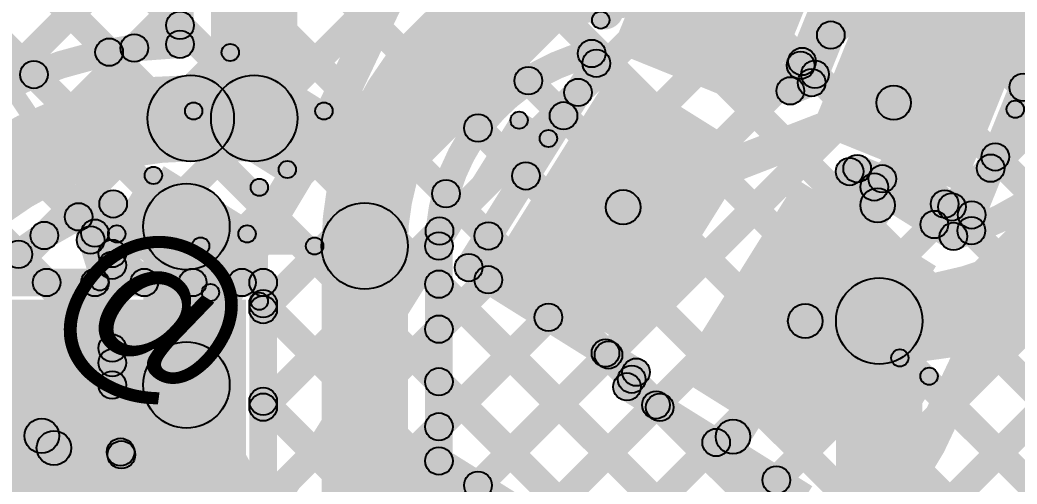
# Model space of a CAD drawing. Header units: millimetres. Extents: x -2.17 to 2.17, y -2.17 to 2.17.
# Drawn here: x 1.0632 to 1.3519, y -0.7206 to -0.5861 of the extents above; entities that cross this region are included whole.
import ezdxf

# ---------------------------------------------------------------- set-up
doc = ezdxf.new("R2010")
doc.units = ezdxf.units.MM
doc.header["$MEASUREMENT"] = 0
for name, color, linetype in [('BottomLayer', 5, 'Continuous'), ('BottomOverlay', 54, 'Continuous'), ('BottomPaste', 16, 'Continuous'), ('BottomSolder', 6, 'Continuous'), ('Mechanical2', 216, 'Continuous'), ('TopLayer', 1, 'Continuous'), ('TopOverlay', 2, 'Continuous'), ('TopPaste', 8, 'Continuous'), ('TopSolder', 216, 'Continuous')]:
    doc.layers.add(name, color=color, linetype=linetype)

# ---------------------------------------------------------------- blocks, each defined once
blk = doc.blocks.new('YS_SBZ9032C03R16_B_31')
at = {"layer": 'BottomLayer'}
blk.add_hatch(color=5, dxfattribs=at).paths.add_polyline_path([(-0.2126, 0.03543), (-0.10236, 0.03543), (-0.10236, -0.03543), (-0.2126, -0.03543)])
blk.add_hatch(color=5, dxfattribs=at).paths.add_polyline_path([(-0.2126, 0.03543), (-0.10236, 0.03543), (-0.10236, -0.03543), (-0.2126, -0.03543)])
blk.add_hatch(color=5, dxfattribs=at).paths.add_polyline_path([(-0.2126, 0.03543), (-0.10236, 0.03543), (-0.10236, -0.03543), (-0.2126, -0.03543)])
at = {"layer": 'BottomOverlay'}
h = blk.add_hatch(color=54, dxfattribs=at)
edge = h.paths.add_edge_path()
edge.add_arc((-0.22048, -0.039), 0.0025, 0, 360)
for points in [[(-0.22298, -0.039), (-0.21798, -0.039), (-0.21798, -0.072), (-0.22298, -0.072)], [(-0.20348, -0.0525), (-0.20348, -0.0575), (-0.23648, -0.0575), (-0.23648, -0.0525)]]:
    blk.add_hatch(color=54, dxfattribs=at).paths.add_polyline_path(points)
h = blk.add_hatch(color=54, dxfattribs=at)
edge = h.paths.add_edge_path()
edge.add_arc((-0.17427, -0.04458), 0.0025, 0, 360)
h = blk.add_hatch(color=54, dxfattribs=at)
edge = h.paths.add_edge_path()
edge.add_arc((-0.23648, -0.055), 0.0025, 0, 360)
h = blk.add_hatch(color=54, dxfattribs=at)
edge = h.paths.add_edge_path()
edge.add_arc((-0.20348, -0.055), 0.0025, 0, 360)
h = blk.add_hatch(color=54, dxfattribs=at)
edge = h.paths.add_edge_path()
edge.add_arc((-0.22048, -0.072), 0.0025, 0, 360)
at = {"layer": 'BottomPaste'}
blk.add_hatch(color=16, dxfattribs=at).paths.add_polyline_path([(-0.2126, 0.03543), (-0.10236, 0.03543), (-0.10236, -0.03543), (-0.2126, -0.03543)])
blk.add_hatch(color=16, dxfattribs=at).paths.add_polyline_path([(-0.2126, 0.03543), (-0.10236, 0.03543), (-0.10236, -0.03543), (-0.2126, -0.03543)])
blk.add_hatch(color=16, dxfattribs=at).paths.add_polyline_path([(-0.2126, 0.03543), (-0.10236, 0.03543), (-0.10236, -0.03543), (-0.2126, -0.03543)])
at = {"layer": 'BottomSolder'}
blk.add_hatch(color=6, dxfattribs=at).paths.add_polyline_path([(-0.2166, 0.03943), (-0.09836, 0.03943), (-0.09836, -0.03943), (-0.2166, -0.03943)])
blk.add_hatch(color=6, dxfattribs=at).paths.add_polyline_path([(-0.2166, 0.03943), (-0.09836, 0.03943), (-0.09836, -0.03943), (-0.2166, -0.03943)])
blk.add_hatch(color=6, dxfattribs=at).paths.add_polyline_path([(-0.2166, 0.03943), (-0.09836, 0.03943), (-0.09836, -0.03943), (-0.2166, -0.03943)])
at = {"layer": 'BottomOverlay', "const_width": 0.005}
blk.add_lwpolyline([(0.17434, -0.04428, -0.777083), (-0.17427, -0.04458)], format="xyb", dxfattribs=at)
at = {"layer": 'BottomOverlay'}
for centre in [(-0.22048, -0.039), (-0.17427, -0.04458), (-0.23648, -0.055), (-0.20348, -0.055), (-0.22048, -0.072)]:
    blk.add_circle(centre, 0.0025, dxfattribs=at)
blk = doc.blocks.new('WS2812B_M____192')
at = {"layer": 'TopLayer'}
for points in [[(-0.09409, 0.05079), (-0.03504, 0.05079), (-0.03504, 0.01142), (-0.09409, 0.01142)], [(0.03504, 0.05079), (0.09409, 0.05079), (0.09409, 0.01142), (0.03504, 0.01142)], [(-0.09409, -0.01142), (-0.03504, -0.01142), (-0.03504, -0.05079), (-0.09409, -0.05079)], [(0.03504, -0.01142), (0.09409, -0.01142), (0.09409, -0.05079), (0.03504, -0.05079)]]:
    blk.add_hatch(color=1, dxfattribs=at).paths.add_polyline_path(points)
at = {"layer": 'TopOverlay'}
h = blk.add_hatch(color=2, dxfattribs=at)
edge = h.paths.add_edge_path()
edge.add_arc((-0.07, 0.07), 0.0025, 0, 360)
h = blk.add_hatch(color=2, dxfattribs=at)
edge = h.paths.add_edge_path()
edge.add_arc((-0.07, 0.07), 0.0025, 0, 360)
for points in [[(-0.07, 0.0675), (-0.07, 0.0725), (0.07, 0.0725), (0.07, 0.0675)], [(-0.0725, 0.07), (-0.0675, 0.07), (-0.0675, 0.06), (-0.0725, 0.06)], [(0.0675, 0.07), (0.0725, 0.07), (0.0725, 0.06), (0.0675, 0.06)], [(-0.0725, -0.06), (-0.0675, -0.06), (-0.0675, -0.07), (-0.0725, -0.07)], [(0.0675, -0.06), (0.0725, -0.06), (0.0725, -0.07), (0.0675, -0.07)], [(-0.07, -0.0725), (-0.07, -0.0675), (0.07, -0.0675), (0.07, -0.0725)]]:
    blk.add_hatch(color=2, dxfattribs=at).paths.add_polyline_path(points)
h = blk.add_hatch(color=2, dxfattribs=at)
edge = h.paths.add_edge_path()
edge.add_arc((0.07, 0.07), 0.0025, 0, 360)
h = blk.add_hatch(color=2, dxfattribs=at)
edge = h.paths.add_edge_path()
edge.add_arc((0.07, 0.07), 0.0025, 0, 360)
h = blk.add_hatch(color=2, dxfattribs=at)
edge = h.paths.add_edge_path()
edge.add_arc((-0.091, 0.061), 0.0025, 0, 360)
h = blk.add_hatch(color=2, dxfattribs=at)
edge = h.paths.add_edge_path()
edge.add_arc((-0.085, 0.061), 0.0025, 0, 360)
h = blk.add_hatch(color=2, dxfattribs=at)
edge = h.paths.add_edge_path()
edge.add_arc((-0.07, 0.06), 0.0025, 0, 360)
h = blk.add_hatch(color=2, dxfattribs=at)
edge = h.paths.add_edge_path()
edge.add_arc((0.07, 0.06), 0.0025, 0, 360)
h = blk.add_hatch(color=2, dxfattribs=at)
edge = h.paths.add_edge_path()
edge.add_arc((-0.07, -0.06), 0.0025, 0, 360)
h = blk.add_hatch(color=2, dxfattribs=at)
edge = h.paths.add_edge_path()
edge.add_arc((0.07, -0.06), 0.0025, 0, 360)
h = blk.add_hatch(color=2, dxfattribs=at)
edge = h.paths.add_edge_path()
edge.add_arc((-0.07, -0.07), 0.0025, 0, 360)
h = blk.add_hatch(color=2, dxfattribs=at)
edge = h.paths.add_edge_path()
edge.add_arc((-0.07, -0.07), 0.0025, 0, 360)
h = blk.add_hatch(color=2, dxfattribs=at)
edge = h.paths.add_edge_path()
edge.add_arc((0.07, -0.07), 0.0025, 0, 360)
h = blk.add_hatch(color=2, dxfattribs=at)
edge = h.paths.add_edge_path()
edge.add_arc((0.07, -0.07), 0.0025, 0, 360)
at = {"layer": 'TopPaste'}
for points in [[(-0.09409, 0.05079), (-0.03504, 0.05079), (-0.03504, 0.01142), (-0.09409, 0.01142)], [(0.03504, 0.05079), (0.09409, 0.05079), (0.09409, 0.01142), (0.03504, 0.01142)], [(-0.09409, -0.01142), (-0.03504, -0.01142), (-0.03504, -0.05079), (-0.09409, -0.05079)], [(0.03504, -0.01142), (0.09409, -0.01142), (0.09409, -0.05079), (0.03504, -0.05079)]]:
    blk.add_hatch(color=8, dxfattribs=at).paths.add_polyline_path(points)
at = {"layer": 'TopSolder'}
for points in [[(-0.09809, 0.05479), (-0.03104, 0.05479), (-0.03104, 0.00742), (-0.09809, 0.00742)], [(0.03104, 0.05479), (0.09809, 0.05479), (0.09809, 0.00742), (0.03104, 0.00742)], [(-0.09809, -0.00742), (-0.03104, -0.00742), (-0.03104, -0.05479), (-0.09809, -0.05479)], [(0.03104, -0.00742), (0.09809, -0.00742), (0.09809, -0.05479), (0.03104, -0.05479)]]:
    blk.add_hatch(color=216, dxfattribs=at).paths.add_polyline_path(points)
at = {"layer": 'TopOverlay', "const_width": 0.005}
blk.add_lwpolyline([(-0.085, 0.061, 1), (-0.091, 0.061, 1)], format="xyb", close=True, dxfattribs=at)
at = {"layer": 'TopOverlay'}
for centre in [(-0.07, 0.07), (-0.07, 0.07), (0.07, 0.07), (0.07, 0.07), (-0.091, 0.061), (-0.085, 0.061), (-0.07, 0.06), (0.07, 0.06), (-0.07, -0.06), (0.07, -0.06), (-0.07, -0.07), (-0.07, -0.07), (0.07, -0.07), (0.07, -0.07)]:
    blk.add_circle(centre, 0.0025, dxfattribs=at)
blk = doc.blocks.new('WS2812B_M____193')
at = {"layer": 'TopLayer'}
for points in [[(-0.09409, 0.05079), (-0.03504, 0.05079), (-0.03504, 0.01142), (-0.09409, 0.01142)], [(0.03504, 0.05079), (0.09409, 0.05079), (0.09409, 0.01142), (0.03504, 0.01142)], [(-0.09409, -0.01142), (-0.03504, -0.01142), (-0.03504, -0.05079), (-0.09409, -0.05079)], [(0.03504, -0.01142), (0.09409, -0.01142), (0.09409, -0.05079), (0.03504, -0.05079)]]:
    blk.add_hatch(color=1, dxfattribs=at).paths.add_polyline_path(points)
at = {"layer": 'TopOverlay'}
h = blk.add_hatch(color=2, dxfattribs=at)
edge = h.paths.add_edge_path()
edge.add_arc((-0.07, 0.07), 0.0025, 0, 360)
h = blk.add_hatch(color=2, dxfattribs=at)
edge = h.paths.add_edge_path()
edge.add_arc((-0.07, 0.07), 0.0025, 0, 360)
for points in [[(-0.07, 0.0675), (-0.07, 0.0725), (0.07, 0.0725), (0.07, 0.0675)], [(-0.0725, 0.07), (-0.0675, 0.07), (-0.0675, 0.06), (-0.0725, 0.06)], [(0.0675, 0.07), (0.0725, 0.07), (0.0725, 0.06), (0.0675, 0.06)], [(-0.0725, -0.06), (-0.0675, -0.06), (-0.0675, -0.07), (-0.0725, -0.07)], [(0.0675, -0.06), (0.0725, -0.06), (0.0725, -0.07), (0.0675, -0.07)], [(-0.07, -0.0725), (-0.07, -0.0675), (0.07, -0.0675), (0.07, -0.0725)]]:
    blk.add_hatch(color=2, dxfattribs=at).paths.add_polyline_path(points)
h = blk.add_hatch(color=2, dxfattribs=at)
edge = h.paths.add_edge_path()
edge.add_arc((0.07, 0.07), 0.0025, 0, 360)
h = blk.add_hatch(color=2, dxfattribs=at)
edge = h.paths.add_edge_path()
edge.add_arc((0.07, 0.07), 0.0025, 0, 360)
h = blk.add_hatch(color=2, dxfattribs=at)
edge = h.paths.add_edge_path()
edge.add_arc((-0.091, 0.061), 0.0025, 0, 360)
h = blk.add_hatch(color=2, dxfattribs=at)
edge = h.paths.add_edge_path()
edge.add_arc((-0.085, 0.061), 0.0025, 0, 360)
h = blk.add_hatch(color=2, dxfattribs=at)
edge = h.paths.add_edge_path()
edge.add_arc((-0.07, 0.06), 0.0025, 0, 360)
h = blk.add_hatch(color=2, dxfattribs=at)
edge = h.paths.add_edge_path()
edge.add_arc((0.07, 0.06), 0.0025, 0, 360)
h = blk.add_hatch(color=2, dxfattribs=at)
edge = h.paths.add_edge_path()
edge.add_arc((-0.07, -0.06), 0.0025, 0, 360)
h = blk.add_hatch(color=2, dxfattribs=at)
edge = h.paths.add_edge_path()
edge.add_arc((0.07, -0.06), 0.0025, 0, 360)
h = blk.add_hatch(color=2, dxfattribs=at)
edge = h.paths.add_edge_path()
edge.add_arc((-0.07, -0.07), 0.0025, 0, 360)
h = blk.add_hatch(color=2, dxfattribs=at)
edge = h.paths.add_edge_path()
edge.add_arc((-0.07, -0.07), 0.0025, 0, 360)
h = blk.add_hatch(color=2, dxfattribs=at)
edge = h.paths.add_edge_path()
edge.add_arc((0.07, -0.07), 0.0025, 0, 360)
h = blk.add_hatch(color=2, dxfattribs=at)
edge = h.paths.add_edge_path()
edge.add_arc((0.07, -0.07), 0.0025, 0, 360)
at = {"layer": 'TopPaste'}
for points in [[(-0.09409, 0.05079), (-0.03504, 0.05079), (-0.03504, 0.01142), (-0.09409, 0.01142)], [(0.03504, 0.05079), (0.09409, 0.05079), (0.09409, 0.01142), (0.03504, 0.01142)], [(-0.09409, -0.01142), (-0.03504, -0.01142), (-0.03504, -0.05079), (-0.09409, -0.05079)], [(0.03504, -0.01142), (0.09409, -0.01142), (0.09409, -0.05079), (0.03504, -0.05079)]]:
    blk.add_hatch(color=8, dxfattribs=at).paths.add_polyline_path(points)
at = {"layer": 'TopSolder'}
for points in [[(-0.09809, 0.05479), (-0.03104, 0.05479), (-0.03104, 0.00742), (-0.09809, 0.00742)], [(0.03104, 0.05479), (0.09809, 0.05479), (0.09809, 0.00742), (0.03104, 0.00742)], [(-0.09809, -0.00742), (-0.03104, -0.00742), (-0.03104, -0.05479), (-0.09809, -0.05479)], [(0.03104, -0.00742), (0.09809, -0.00742), (0.09809, -0.05479), (0.03104, -0.05479)]]:
    blk.add_hatch(color=216, dxfattribs=at).paths.add_polyline_path(points)
at = {"layer": 'TopOverlay', "const_width": 0.005}
blk.add_lwpolyline([(-0.085, 0.061, 1), (-0.091, 0.061, 1)], format="xyb", close=True, dxfattribs=at)
at = {"layer": 'TopOverlay'}
for centre in [(-0.07, 0.07), (-0.07, 0.07), (0.07, 0.07), (0.07, 0.07), (-0.091, 0.061), (-0.085, 0.061), (-0.07, 0.06), (0.07, 0.06), (-0.07, -0.06), (0.07, -0.06), (-0.07, -0.07), (-0.07, -0.07), (0.07, -0.07), (0.07, -0.07)]:
    blk.add_circle(centre, 0.0025, dxfattribs=at)
blk = doc.blocks.new('WS2812B_M____228')
at = {"layer": 'TopLayer'}
for points in [[(-0.09409, 0.05079), (-0.03504, 0.05079), (-0.03504, 0.01142), (-0.09409, 0.01142)], [(0.03504, 0.05079), (0.09409, 0.05079), (0.09409, 0.01142), (0.03504, 0.01142)], [(-0.09409, -0.01142), (-0.03504, -0.01142), (-0.03504, -0.05079), (-0.09409, -0.05079)], [(0.03504, -0.01142), (0.09409, -0.01142), (0.09409, -0.05079), (0.03504, -0.05079)]]:
    blk.add_hatch(color=1, dxfattribs=at).paths.add_polyline_path(points)
at = {"layer": 'TopOverlay'}
h = blk.add_hatch(color=2, dxfattribs=at)
edge = h.paths.add_edge_path()
edge.add_arc((-0.07, 0.07), 0.0025, 0, 360)
h = blk.add_hatch(color=2, dxfattribs=at)
edge = h.paths.add_edge_path()
edge.add_arc((-0.07, 0.07), 0.0025, 0, 360)
for points in [[(-0.07, 0.0675), (-0.07, 0.0725), (0.07, 0.0725), (0.07, 0.0675)], [(-0.0725, 0.07), (-0.0675, 0.07), (-0.0675, 0.06), (-0.0725, 0.06)], [(0.0675, 0.07), (0.0725, 0.07), (0.0725, 0.06), (0.0675, 0.06)], [(-0.0725, -0.06), (-0.0675, -0.06), (-0.0675, -0.07), (-0.0725, -0.07)], [(0.0675, -0.06), (0.0725, -0.06), (0.0725, -0.07), (0.0675, -0.07)], [(-0.07, -0.0725), (-0.07, -0.0675), (0.07, -0.0675), (0.07, -0.0725)]]:
    blk.add_hatch(color=2, dxfattribs=at).paths.add_polyline_path(points)
h = blk.add_hatch(color=2, dxfattribs=at)
edge = h.paths.add_edge_path()
edge.add_arc((0.07, 0.07), 0.0025, 0, 360)
h = blk.add_hatch(color=2, dxfattribs=at)
edge = h.paths.add_edge_path()
edge.add_arc((0.07, 0.07), 0.0025, 0, 360)
h = blk.add_hatch(color=2, dxfattribs=at)
edge = h.paths.add_edge_path()
edge.add_arc((-0.091, 0.061), 0.0025, 0, 360)
h = blk.add_hatch(color=2, dxfattribs=at)
edge = h.paths.add_edge_path()
edge.add_arc((-0.085, 0.061), 0.0025, 0, 360)
h = blk.add_hatch(color=2, dxfattribs=at)
edge = h.paths.add_edge_path()
edge.add_arc((-0.07, 0.06), 0.0025, 0, 360)
h = blk.add_hatch(color=2, dxfattribs=at)
edge = h.paths.add_edge_path()
edge.add_arc((0.07, 0.06), 0.0025, 0, 360)
h = blk.add_hatch(color=2, dxfattribs=at)
edge = h.paths.add_edge_path()
edge.add_arc((-0.07, -0.06), 0.0025, 0, 360)
h = blk.add_hatch(color=2, dxfattribs=at)
edge = h.paths.add_edge_path()
edge.add_arc((0.07, -0.06), 0.0025, 0, 360)
h = blk.add_hatch(color=2, dxfattribs=at)
edge = h.paths.add_edge_path()
edge.add_arc((-0.07, -0.07), 0.0025, 0, 360)
h = blk.add_hatch(color=2, dxfattribs=at)
edge = h.paths.add_edge_path()
edge.add_arc((-0.07, -0.07), 0.0025, 0, 360)
h = blk.add_hatch(color=2, dxfattribs=at)
edge = h.paths.add_edge_path()
edge.add_arc((0.07, -0.07), 0.0025, 0, 360)
h = blk.add_hatch(color=2, dxfattribs=at)
edge = h.paths.add_edge_path()
edge.add_arc((0.07, -0.07), 0.0025, 0, 360)
at = {"layer": 'TopPaste'}
for points in [[(-0.09409, 0.05079), (-0.03504, 0.05079), (-0.03504, 0.01142), (-0.09409, 0.01142)], [(0.03504, 0.05079), (0.09409, 0.05079), (0.09409, 0.01142), (0.03504, 0.01142)], [(-0.09409, -0.01142), (-0.03504, -0.01142), (-0.03504, -0.05079), (-0.09409, -0.05079)], [(0.03504, -0.01142), (0.09409, -0.01142), (0.09409, -0.05079), (0.03504, -0.05079)]]:
    blk.add_hatch(color=8, dxfattribs=at).paths.add_polyline_path(points)
at = {"layer": 'TopSolder'}
for points in [[(-0.09809, 0.05479), (-0.03104, 0.05479), (-0.03104, 0.00742), (-0.09809, 0.00742)], [(0.03104, 0.05479), (0.09809, 0.05479), (0.09809, 0.00742), (0.03104, 0.00742)], [(-0.09809, -0.00742), (-0.03104, -0.00742), (-0.03104, -0.05479), (-0.09809, -0.05479)], [(0.03104, -0.00742), (0.09809, -0.00742), (0.09809, -0.05479), (0.03104, -0.05479)]]:
    blk.add_hatch(color=216, dxfattribs=at).paths.add_polyline_path(points)
at = {"layer": 'TopOverlay', "const_width": 0.005}
blk.add_lwpolyline([(-0.085, 0.061, 1), (-0.091, 0.061, 1)], format="xyb", close=True, dxfattribs=at)
at = {"layer": 'TopOverlay'}
for centre in [(-0.07, 0.07), (-0.07, 0.07), (0.07, 0.07), (0.07, 0.07), (-0.091, 0.061), (-0.085, 0.061), (-0.07, 0.06), (0.07, 0.06), (-0.07, -0.06), (0.07, -0.06), (-0.07, -0.07), (-0.07, -0.07), (0.07, -0.07), (0.07, -0.07)]:
    blk.add_circle(centre, 0.0025, dxfattribs=at)
blk = doc.blocks.new('C__0402_366')
at = {"layer": 'TopLayer'}
for points in [[(-0.0275, -0.0125), (-0.0275, 0.0125), (-0.0095, 0.0125), (-0.0095, -0.0125)], [(0.0095, -0.0125), (0.0095, 0.0125), (0.0275, 0.0125), (0.0275, -0.0125)]]:
    blk.add_hatch(color=1, dxfattribs=at).paths.add_polyline_path(points)
at = {"layer": 'TopOverlay'}
h = blk.add_hatch(color=2, dxfattribs=at)
edge = h.paths.add_edge_path()
edge.add_arc((-0.031, 0.016), 0.0025, 0, 360)
h = blk.add_hatch(color=2, dxfattribs=at)
edge = h.paths.add_edge_path()
edge.add_arc((-0.031, 0.016), 0.0025, 0, 360)
for points in [[(-0.011, 0.0185), (-0.011, 0.0135), (-0.031, 0.0135), (-0.031, 0.0185)], [(0.031, 0.0185), (0.031, 0.0135), (0.011, 0.0135), (0.011, 0.0185)], [(-0.0285, -0.016), (-0.0335, -0.016), (-0.0335, 0.016), (-0.0285, 0.016)], [(0.0335, -0.016), (0.0285, -0.016), (0.0285, 0.016), (0.0335, 0.016)], [(-0.011, -0.0135), (-0.011, -0.0185), (-0.031, -0.0185), (-0.031, -0.0135)], [(0.031, -0.0135), (0.031, -0.0185), (0.011, -0.0185), (0.011, -0.0135)]]:
    blk.add_hatch(color=2, dxfattribs=at).paths.add_polyline_path(points)
h = blk.add_hatch(color=2, dxfattribs=at)
edge = h.paths.add_edge_path()
edge.add_arc((-0.011, 0.016), 0.0025, 0, 360)
h = blk.add_hatch(color=2, dxfattribs=at)
edge = h.paths.add_edge_path()
edge.add_arc((0.011, 0.016), 0.0025, 0, 360)
h = blk.add_hatch(color=2, dxfattribs=at)
edge = h.paths.add_edge_path()
edge.add_arc((0.031, 0.016), 0.0025, 0, 360)
h = blk.add_hatch(color=2, dxfattribs=at)
edge = h.paths.add_edge_path()
edge.add_arc((0.031, 0.016), 0.0025, 0, 360)
h = blk.add_hatch(color=2, dxfattribs=at)
edge = h.paths.add_edge_path()
edge.add_arc((-0.031, -0.016), 0.0025, 0, 360)
h = blk.add_hatch(color=2, dxfattribs=at)
edge = h.paths.add_edge_path()
edge.add_arc((-0.031, -0.016), 0.0025, 0, 360)
h = blk.add_hatch(color=2, dxfattribs=at)
edge = h.paths.add_edge_path()
edge.add_arc((-0.011, -0.016), 0.0025, 0, 360)
h = blk.add_hatch(color=2, dxfattribs=at)
edge = h.paths.add_edge_path()
edge.add_arc((0.011, -0.016), 0.0025, 0, 360)
h = blk.add_hatch(color=2, dxfattribs=at)
edge = h.paths.add_edge_path()
edge.add_arc((0.031, -0.016), 0.0025, 0, 360)
h = blk.add_hatch(color=2, dxfattribs=at)
edge = h.paths.add_edge_path()
edge.add_arc((0.031, -0.016), 0.0025, 0, 360)
at = {"layer": 'TopPaste'}
for points in [[(-0.0275, -0.0125), (-0.0275, 0.0125), (-0.0095, 0.0125), (-0.0095, -0.0125)], [(0.0095, -0.0125), (0.0095, 0.0125), (0.0275, 0.0125), (0.0275, -0.0125)]]:
    blk.add_hatch(color=8, dxfattribs=at).paths.add_polyline_path(points)
at = {"layer": 'TopSolder'}
for points in [[(-0.02986, -0.01486), (-0.02986, 0.01486), (-0.00714, 0.01486), (-0.00714, -0.01486)], [(0.00714, -0.01486), (0.00714, 0.01486), (0.02986, 0.01486), (0.02986, -0.01486)]]:
    blk.add_hatch(color=216, dxfattribs=at).paths.add_polyline_path(points)
at = {"layer": 'TopOverlay'}
for centre in [(-0.031, 0.016), (-0.031, 0.016), (-0.011, 0.016), (0.011, 0.016), (0.031, 0.016), (0.031, 0.016), (-0.031, -0.016), (-0.031, -0.016), (-0.011, -0.016), (0.011, -0.016), (0.031, -0.016), (0.031, -0.016)]:
    blk.add_circle(centre, 0.0025, dxfattribs=at)

msp = doc.modelspace()

# ---------------------------------------------------------------- hatches: boundary and pattern name
at = {"layer": 'BottomLayer'}
for points in [[(0.82842, -0.83944), (0.82277, -0.83378), (1.33233, -0.32422), (1.33799, -0.32987)], [(1.03114, -0.66501), (1.02549, -0.65935), (1.36062, -0.32422), (1.36628, -0.32987)], [(1.05943, -0.66501), (1.05377, -0.65935), (1.3889, -0.32422), (1.39456, -0.32987)], [(1.07233, -0.32987), (1.07799, -0.32422), (1.43683, -0.68306), (1.43117, -0.68872)], [(1.08771, -0.66501), (1.08205, -0.65935), (1.41719, -0.32422), (1.42284, -0.32987)], [(1.11599, -0.66501), (1.11034, -0.65935), (1.43117, -0.33852), (1.43683, -0.34417)], [(1.06606, -0.35188), (1.07171, -0.34623), (1.43683, -0.71134), (1.43117, -0.717)], [(1.05333, -0.36745), (1.05899, -0.36179), (1.43683, -0.73963), (1.43117, -0.74528)], [(0.94747, -0.37472), (0.95313, -0.36907), (1.41215, -0.82808), (1.40649, -0.83374)], [(0.97347, -0.37244), (0.97913, -0.36678), (1.4245, -0.81215), (1.41884, -0.81781)], [(1.00176, -0.37244), (1.00741, -0.36678), (1.43318, -0.79255), (1.42753, -0.79821)], [(1.03004, -0.37244), (1.0357, -0.36678), (1.43683, -0.76791), (1.43117, -0.77357)], [(1.13643, -0.67286), (1.13077, -0.6672), (1.43117, -0.3668), (1.43683, -0.37246)], [(0.93465, -0.39019), (0.94031, -0.38453), (1.39646, -0.84068), (1.3908, -0.84634)], [(1.13643, -0.70114), (1.13077, -0.69549), (1.43117, -0.39508), (1.43683, -0.40074)], [(0.92449, -0.40831), (0.93014, -0.40265), (1.37715, -0.84965), (1.37149, -0.85531)], [(0.8187, -0.41565), (0.82435, -0.40999), (1.07371, -0.65935), (1.06805, -0.66501)], [(0.84777, -0.41644), (0.85342, -0.41078), (1.10199, -0.65935), (1.09633, -0.66501)], [(0.87605, -0.41644), (0.88171, -0.41078), (1.13028, -0.65935), (1.12462, -0.66501)], [(0.90432, -0.41642), (0.90997, -0.41076), (1.35297, -0.85376), (1.34731, -0.85941)], [(1.13643, -0.72943), (1.13077, -0.72377), (1.43117, -0.42337), (1.43683, -0.42903)], [(1.08983, -0.80431), (1.08417, -0.79865), (1.43117, -0.45165), (1.43683, -0.45731)], [(1.08976, -0.83266), (1.0841, -0.827), (1.43117, -0.47994), (1.43683, -0.48559)], [(1.09127, -0.85944), (1.08561, -0.85378), (1.43117, -0.50822), (1.43683, -0.51388)], [(1.11955, -0.85944), (1.1139, -0.85378), (1.43117, -0.53651), (1.43683, -0.54216)], [(1.14784, -0.85944), (1.14218, -0.85378), (1.43117, -0.56479), (1.43683, -0.57045)], [(1.17612, -0.85944), (1.17046, -0.85378), (1.43117, -0.59307), (1.43683, -0.59873)], [(1.2044, -0.85944), (1.19875, -0.85378), (1.43117, -0.62136), (1.43683, -0.62702)], [(1.00536, -0.66618), (1.00536, -0.65818), (1.1336, -0.65818), (1.1336, -0.66618)], [(1.00536, -0.66618), (1.00536, -0.65818), (1.1336, -0.65818), (1.1336, -0.66618)], [(1.00536, -0.66618), (1.00536, -0.65818), (1.1336, -0.65818), (1.1336, -0.66618)], [(1.1376, -0.75104), (1.1296, -0.75104), (1.1296, -0.66218), (1.1376, -0.66218)], [(1.1376, -0.75104), (1.1296, -0.75104), (1.1296, -0.66218), (1.1376, -0.66218)], [(1.1376, -0.75104), (1.1296, -0.75104), (1.1296, -0.66218), (1.1376, -0.66218)], [(1.13077, -0.67116), (1.13643, -0.6655), (1.32471, -0.85378), (1.31905, -0.85944)], [(1.13077, -0.69944), (1.13643, -0.69378), (1.29642, -0.85378), (1.29077, -0.85944)], [(1.078, -0.82761), (1.068, -0.82761), (1.068, -0.71013), (1.078, -0.71013)]]:
    msp.add_hatch(color=5, dxfattribs=at).paths.add_polyline_path(points)
h = msp.add_hatch(color=5, dxfattribs=at)
edge = h.paths.add_edge_path()
edge.add_arc((1.07088, -0.66218), 0.004, 0, 360)
h = msp.add_hatch(color=5, dxfattribs=at)
edge = h.paths.add_edge_path()
edge.add_arc((1.08488, -0.66218), 0.004, 0, 360)
h = msp.add_hatch(color=5, dxfattribs=at)
edge = h.paths.add_edge_path()
edge.add_arc((1.09916, -0.66218), 0.004, 0, 360)
h = msp.add_hatch(color=5, dxfattribs=at)
edge = h.paths.add_edge_path()
edge.add_arc((1.11317, -0.66218), 0.004, 0, 360)
h = msp.add_hatch(color=5, dxfattribs=at)
edge = h.paths.add_edge_path()
edge.add_arc((1.12745, -0.66218), 0.004, 0, 360)
h = msp.add_hatch(color=5, dxfattribs=at)
edge = h.paths.add_edge_path()
edge.add_arc((1.1336, -0.66218), 0.004, 0, 360)
h = msp.add_hatch(color=5, dxfattribs=at)
edge = h.paths.add_edge_path()
edge.add_arc((1.1336, -0.66218), 0.004, 0, 360)
h = msp.add_hatch(color=5, dxfattribs=at)
edge = h.paths.add_edge_path()
edge.add_arc((1.1336, -0.66218), 0.004, 0, 360)
h = msp.add_hatch(color=5, dxfattribs=at)
edge = h.paths.add_edge_path()
edge.add_arc((1.1336, -0.66218), 0.004, 0, 360)
h = msp.add_hatch(color=5, dxfattribs=at)
edge = h.paths.add_edge_path()
edge.add_arc((1.1336, -0.66218), 0.004, 0, 360)
h = msp.add_hatch(color=5, dxfattribs=at)
edge = h.paths.add_edge_path()
edge.add_arc((1.1336, -0.66218), 0.004, 0, 360)
h = msp.add_hatch(color=5, dxfattribs=at)
edge = h.paths.add_edge_path()
edge.add_arc((1.1336, -0.66833), 0.004, 0, 360)
h = msp.add_hatch(color=5, dxfattribs=at)
edge = h.paths.add_edge_path()
edge.add_arc((1.1336, -0.67003), 0.004, 0, 360)
h = msp.add_hatch(color=5, dxfattribs=at)
edge = h.paths.add_edge_path()
edge.add_arc((1.1336, -0.69661), 0.004, 0, 360)
h = msp.add_hatch(color=5, dxfattribs=at)
edge = h.paths.add_edge_path()
edge.add_arc((1.1336, -0.69831), 0.004, 0, 360)
h = msp.add_hatch(color=5, dxfattribs=at)
edge = h.paths.add_edge_path()
edge.add_arc((1.06948, -0.70661), 0.005, 0, 360)
h = msp.add_hatch(color=5, dxfattribs=at)
edge = h.paths.add_edge_path()
edge.add_arc((1.073, -0.71013), 0.005, 0, 360)
h = msp.add_hatch(color=5, dxfattribs=at)
edge = h.paths.add_edge_path()
edge.add_arc((1.073, -0.71013), 0.005, 0, 360)
at = {"layer": 'TopLayer'}
for points in [[(1.1135, -0.59315), (1.1055, -0.59315), (1.1055, -0.50031), (1.1135, -0.50031)], [(1.1435, -0.61461), (1.1185, -0.61461), (1.1185, -0.50031), (1.1435, -0.50031)], [(1.04922, -0.53304), (1.05488, -0.52738), (1.11233, -0.58483), (1.10667, -0.59049)], [(1.28995, -0.60815), (1.28254, -0.60515), (1.3063, -0.54635), (1.31371, -0.54935)], [(1.29613, -0.60576), (1.28872, -0.60276), (1.31078, -0.54816), (1.3182, -0.55116)], [(1.05684, -0.61102), (1.05119, -0.60536), (1.10667, -0.54988), (1.11233, -0.55554)], [(1.04774, -0.55985), (1.0534, -0.55419), (1.09182, -0.59261), (1.08616, -0.59826)], [(1.34252, -0.64409), (1.33511, -0.6411), (1.36397, -0.56965), (1.37139, -0.57265)], [(1.04196, -0.58234), (1.04761, -0.57669), (1.07003, -0.5991), (1.06437, -0.60476)], [(1.0991, -0.59705), (1.09344, -0.59139), (1.10667, -0.57816), (1.11233, -0.58382)], [(1.34712, -0.63187), (1.34146, -0.62622), (1.38701, -0.58067), (1.39267, -0.58632)], [(1.29207, -0.60207), (1.28641, -0.59641), (1.29516, -0.58766), (1.30082, -0.59332)], [(1.19649, -0.65996), (1.1897, -0.65573), (1.22669, -0.59654), (1.23347, -0.60078)], [(1.28686, -0.60097), (1.29251, -0.59531), (1.29623, -0.59903), (1.29057, -0.60468)], [(1.28769, -0.61038), (1.2848, -0.60292), (1.29098, -0.60053), (1.29387, -0.60799)], [(1.11264, -0.62711), (1.11264, -0.60211), (1.131, -0.60211), (1.131, -0.62711)], [(1.20756, -0.60652), (1.21322, -0.60087), (1.2234, -0.61105), (1.21774, -0.61671)], [(1.35092, -0.60846), (1.35658, -0.60281), (1.37486, -0.62109), (1.3692, -0.62675)], [(1.18749, -0.65007), (1.18184, -0.64442), (1.22196, -0.60429), (1.22762, -0.60995)], [(1.23964, -0.64504), (1.23604, -0.63571), (1.31438, -0.60542), (1.31799, -0.61475)], [(1.193, -0.62025), (1.19865, -0.61459), (1.21252, -0.62846), (1.20686, -0.63411)], [(1.34278, -0.62861), (1.34844, -0.62295), (1.36011, -0.63463), (1.35446, -0.64029)], [(1.30412, -0.63289), (1.30712, -0.62547), (1.34031, -0.63889), (1.33732, -0.6463)], [(1.30131, -0.63342), (1.30555, -0.62664), (1.33563, -0.64544), (1.33139, -0.65222)], [(1.31339, -0.63732), (1.30773, -0.63166), (1.31009, -0.6293), (1.31575, -0.63496)], [(1.18372, -0.63925), (1.18938, -0.6336), (1.20164, -0.64586), (1.19599, -0.65152)], [(1.08701, -0.65198), (1.08023, -0.64774), (1.08677, -0.63728), (1.09355, -0.64152)], [(1.29483, -0.67599), (1.28635, -0.67069), (1.3073, -0.63717), (1.31578, -0.64246)], [(1.3308, -0.64819), (1.32514, -0.64254), (1.33023, -0.63744), (1.33589, -0.6431)], [(1.32814, -0.64225), (1.3338, -0.6366), (1.34153, -0.64433), (1.33587, -0.64998)], [(1.07731, -0.64598), (1.08297, -0.64033), (1.08769, -0.64505), (1.08203, -0.6507)], [(1.04943, -0.675), (1.04377, -0.66934), (1.06738, -0.64574), (1.07303, -0.6514)], [(1.0815, -0.65325), (1.08574, -0.64647), (1.09201, -0.65039), (1.08777, -0.65717)], [(1.12389, -0.69187), (1.09889, -0.69187), (1.09889, -0.64599), (1.12389, -0.64599)], [(1.0599, -0.65685), (1.06555, -0.6512), (1.09272, -0.67836), (1.08706, -0.68402)], [(1.1755, -0.74348), (1.1505, -0.74348), (1.1505, -0.65161), (1.1755, -0.65161)], [(1.1885, -0.71388), (1.1805, -0.71388), (1.1805, -0.65161), (1.1885, -0.65161)], [(1.03699, -0.71573), (1.03133, -0.71007), (1.08706, -0.65434), (1.09272, -0.66)], [(1.09389, -0.69187), (1.08589, -0.69187), (1.08589, -0.65378), (1.09389, -0.65378)], [(1.19098, -0.66124), (1.19522, -0.65445), (1.24373, -0.68477), (1.23949, -0.69155)], [(1.18733, -0.67853), (1.18167, -0.67287), (1.19596, -0.65858), (1.20162, -0.66423)], [(1.18167, -0.66549), (1.18733, -0.65983), (1.29178, -0.76429), (1.28613, -0.76994)], [(1.0462, -0.67144), (1.05186, -0.66578), (1.09534, -0.70926), (1.08968, -0.71492)], [(1.18733, -0.70681), (1.18167, -0.70115), (1.21337, -0.66945), (1.21903, -0.67511)], [(1.27389, -0.70951), (1.2654, -0.70421), (1.28635, -0.67069), (1.29483, -0.67599)], [(1.3245, -0.75161), (1.2995, -0.75161), (1.2995, -0.67334), (1.3245, -0.67334)], [(1.19864, -0.72378), (1.19298, -0.71812), (1.23078, -0.68033), (1.23643, -0.68599)], [(1.22991, -0.68545), (1.23557, -0.67979), (1.24316, -0.68738), (1.2375, -0.69303)], [(1.03697, -0.74403), (1.03131, -0.73837), (1.08706, -0.68262), (1.09272, -0.68828)], [(1.03632, -0.68985), (1.04198, -0.68419), (1.09675, -0.73896), (1.09109, -0.74462)], [(1.24235, -0.69452), (1.23557, -0.69028), (1.23822, -0.68604), (1.245, -0.69028)], [(1.18167, -0.69377), (1.18733, -0.68812), (1.24848, -0.74926), (1.24282, -0.75492)], [(1.23684, -0.69579), (1.24108, -0.68901), (1.29262, -0.72121), (1.28838, -0.728)], [(1.2375, -0.69303), (1.24316, -0.68738), (1.25129, -0.69551), (1.24563, -0.70116)], [(1.21605, -0.73466), (1.21039, -0.729), (1.24456, -0.69484), (1.25021, -0.70049)], [(1.24563, -0.70116), (1.25129, -0.69551), (1.29333, -0.73755), (1.28767, -0.74321)], [(1.23346, -0.74554), (1.2278, -0.73988), (1.26196, -0.70571), (1.26762, -0.71137)], [(1.03697, -0.77231), (1.03131, -0.76666), (1.08948, -0.70849), (1.09514, -0.71415)], [(1.18238, -0.71728), (1.18662, -0.71049), (1.21627, -0.72902), (1.21203, -0.7358)], [(1.25086, -0.75641), (1.24521, -0.75076), (1.27937, -0.71659), (1.28503, -0.72225)]]:
    msp.add_hatch(color=1, dxfattribs=at).paths.add_polyline_path(points)
h = msp.add_hatch(color=1, dxfattribs=at)
edge = h.paths.add_edge_path()
edge.add_arc((1.1095, -0.58766), 0.004, 0, 360)
h = msp.add_hatch(color=1, dxfattribs=at)
edge = h.paths.add_edge_path()
edge.add_arc((1.29799, -0.59049), 0.004, 0, 360)
h = msp.add_hatch(color=1, dxfattribs=at)
edge = h.paths.add_edge_path()
edge.add_arc((1.08899, -0.59544), 0.004, 0, 360)
h = msp.add_hatch(color=1, dxfattribs=at)
edge = h.paths.add_edge_path()
edge.add_arc((1.09627, -0.59422), 0.004, 0, 360)
h = msp.add_hatch(color=1, dxfattribs=at)
edge = h.paths.add_edge_path()
edge.add_arc((1.1095, -0.59315), 0.004, 0, 360)
h = msp.add_hatch(color=1, dxfattribs=at)
edge = h.paths.add_edge_path()
edge.add_arc((1.1095, -0.59315), 0.004, 0, 360)
h = msp.add_hatch(color=1, dxfattribs=at)
edge = h.paths.add_edge_path()
edge.add_arc((1.22874, -0.59583), 0.004, 0, 360)
h = msp.add_hatch(color=1, dxfattribs=at)
edge = h.paths.add_edge_path()
edge.add_arc((1.23008, -0.59866), 0.004, 0, 360)
h = msp.add_hatch(color=1, dxfattribs=at)
edge = h.paths.add_edge_path()
edge.add_arc((1.28968, -0.59814), 0.004, 0, 360)
h = msp.add_hatch(color=1, dxfattribs=at)
edge = h.paths.add_edge_path()
edge.add_arc((1.28924, -0.59924), 0.004, 0, 360)
h = msp.add_hatch(color=1, dxfattribs=at)
edge = h.paths.add_edge_path()
edge.add_arc((1.0672, -0.60193), 0.004, 0, 360)
h = msp.add_hatch(color=1, dxfattribs=at)
edge = h.paths.add_edge_path()
edge.add_arc((1.21039, -0.6037), 0.004, 0, 360)
h = msp.add_hatch(color=1, dxfattribs=at)
edge = h.paths.add_edge_path()
edge.add_arc((1.29243, -0.60426), 0.004, 0, 360)
h = msp.add_hatch(color=1, dxfattribs=at)
edge = h.paths.add_edge_path()
edge.add_arc((1.29243, -0.60426), 0.004, 0, 360)
h = msp.add_hatch(color=1, dxfattribs=at)
edge = h.paths.add_edge_path()
edge.add_arc((1.2934, -0.60185), 0.004, 0, 360)
h = msp.add_hatch(color=1, dxfattribs=at)
edge = h.paths.add_edge_path()
edge.add_arc((1.11264, -0.61461), 0.0125, 0, 360)
h = msp.add_hatch(color=1, dxfattribs=at)
edge = h.paths.add_edge_path()
edge.add_arc((1.11264, -0.61461), 0.0125, 0, 360)
h = msp.add_hatch(color=1, dxfattribs=at)
edge = h.paths.add_edge_path()
edge.add_arc((1.131, -0.61461), 0.0125, 0, 360)
h = msp.add_hatch(color=1, dxfattribs=at)
edge = h.paths.add_edge_path()
edge.add_arc((1.131, -0.61461), 0.0125, 0, 360)
h = msp.add_hatch(color=1, dxfattribs=at)
edge = h.paths.add_edge_path()
edge.add_arc((1.22479, -0.60712), 0.004, 0, 360)
h = msp.add_hatch(color=1, dxfattribs=at)
edge = h.paths.add_edge_path()
edge.add_arc((1.28625, -0.60665), 0.004, 0, 360)
h = msp.add_hatch(color=1, dxfattribs=at)
edge = h.paths.add_edge_path()
edge.add_arc((1.28625, -0.60665), 0.004, 0, 360)
h = msp.add_hatch(color=1, dxfattribs=at)
edge = h.paths.add_edge_path()
edge.add_arc((1.35375, -0.60563), 0.004, 0, 360)
h = msp.add_hatch(color=1, dxfattribs=at)
edge = h.paths.add_edge_path()
edge.add_arc((1.31618, -0.61009), 0.005, 0, 360)
h = msp.add_hatch(color=1, dxfattribs=at)
edge = h.paths.add_edge_path()
edge.add_arc((1.22057, -0.61388), 0.004, 0, 360)
h = msp.add_hatch(color=1, dxfattribs=at)
edge = h.paths.add_edge_path()
edge.add_arc((1.19582, -0.61742), 0.004, 0, 360)
h = msp.add_hatch(color=1, dxfattribs=at)
edge = h.paths.add_edge_path()
edge.add_arc((1.34561, -0.62578), 0.004, 0, 360)
h = msp.add_hatch(color=1, dxfattribs=at)
edge = h.paths.add_edge_path()
edge.add_arc((1.30343, -0.63003), 0.004, 0, 360)
h = msp.add_hatch(color=1, dxfattribs=at)
edge = h.paths.add_edge_path()
edge.add_arc((1.30562, -0.62918), 0.004, 0, 360)
h = msp.add_hatch(color=1, dxfattribs=at)
edge = h.paths.add_edge_path()
edge.add_arc((1.34429, -0.62905), 0.004, 0, 360)
h = msp.add_hatch(color=1, dxfattribs=at)
edge = h.paths.add_edge_path()
edge.add_arc((1.20969, -0.63129), 0.004, 0, 360)
h = msp.add_hatch(color=1, dxfattribs=at)
edge = h.paths.add_edge_path()
edge.add_arc((1.31292, -0.63213), 0.004, 0, 360)
h = msp.add_hatch(color=1, dxfattribs=at)
edge = h.paths.add_edge_path()
edge.add_arc((1.31056, -0.63449), 0.004, 0, 360)
h = msp.add_hatch(color=1, dxfattribs=at)
edge = h.paths.add_edge_path()
edge.add_arc((1.11139, -0.64599), 0.0125, 0, 360)
h = msp.add_hatch(color=1, dxfattribs=at)
edge = h.paths.add_edge_path()
edge.add_arc((1.18655, -0.63643), 0.004, 0, 360)
h = msp.add_hatch(color=1, dxfattribs=at)
edge = h.paths.add_edge_path()
edge.add_arc((1.31154, -0.63982), 0.005, 0, 360)
h = msp.add_hatch(color=1, dxfattribs=at)
edge = h.paths.add_edge_path()
edge.add_arc((1.09016, -0.6394), 0.004, 0, 360)
h = msp.add_hatch(color=1, dxfattribs=at)
edge = h.paths.add_edge_path()
edge.add_arc((1.09016, -0.6394), 0.004, 0, 360)
h = msp.add_hatch(color=1, dxfattribs=at)
edge = h.paths.add_edge_path()
edge.add_arc((1.23784, -0.64037), 0.005, 0, 360)
h = msp.add_hatch(color=1, dxfattribs=at)
edge = h.paths.add_edge_path()
edge.add_arc((1.33097, -0.63943), 0.004, 0, 360)
h = msp.add_hatch(color=1, dxfattribs=at)
edge = h.paths.add_edge_path()
edge.add_arc((1.33306, -0.64027), 0.004, 0, 360)
h = msp.add_hatch(color=1, dxfattribs=at)
edge = h.paths.add_edge_path()
edge.add_arc((1.08014, -0.64315), 0.004, 0, 360)
h = msp.add_hatch(color=1, dxfattribs=at)
edge = h.paths.add_edge_path()
edge.add_arc((1.163, -0.65161), 0.0125, 0, 360)
h = msp.add_hatch(color=1, dxfattribs=at)
edge = h.paths.add_edge_path()
edge.add_arc((1.163, -0.65161), 0.0125, 0, 360)
h = msp.add_hatch(color=1, dxfattribs=at)
edge = h.paths.add_edge_path()
edge.add_arc((1.33881, -0.64259), 0.004, 0, 360)
h = msp.add_hatch(color=1, dxfattribs=at)
edge = h.paths.add_edge_path()
edge.add_arc((1.33881, -0.64259), 0.004, 0, 360)
h = msp.add_hatch(color=1, dxfattribs=at)
edge = h.paths.add_edge_path()
edge.add_arc((1.08486, -0.64788), 0.004, 0, 360)
h = msp.add_hatch(color=1, dxfattribs=at)
edge = h.paths.add_edge_path()
edge.add_arc((1.18467, -0.64725), 0.004, 0, 360)
h = msp.add_hatch(color=1, dxfattribs=at)
edge = h.paths.add_edge_path()
edge.add_arc((1.32797, -0.64537), 0.004, 0, 360)
h = msp.add_hatch(color=1, dxfattribs=at)
edge = h.paths.add_edge_path()
edge.add_arc((1.3387, -0.64716), 0.004, 0, 360)
h = msp.add_hatch(color=1, dxfattribs=at)
edge = h.paths.add_edge_path()
edge.add_arc((1.07021, -0.64857), 0.004, 0, 360)
h = msp.add_hatch(color=1, dxfattribs=at)
edge = h.paths.add_edge_path()
edge.add_arc((1.08362, -0.64986), 0.004, 0, 360)
h = msp.add_hatch(color=1, dxfattribs=at)
edge = h.paths.add_edge_path()
edge.add_arc((1.08362, -0.64986), 0.004, 0, 360)
h = msp.add_hatch(color=1, dxfattribs=at)
edge = h.paths.add_edge_path()
edge.add_arc((1.19882, -0.64869), 0.004, 0, 360)
h = msp.add_hatch(color=1, dxfattribs=at)
edge = h.paths.add_edge_path()
edge.add_arc((1.33351, -0.64883), 0.004, 0, 360)
h = msp.add_hatch(color=1, dxfattribs=at)
edge = h.paths.add_edge_path()
edge.add_arc((1.33351, -0.64883), 0.004, 0, 360)
h = msp.add_hatch(color=1, dxfattribs=at)
edge = h.paths.add_edge_path()
edge.add_arc((1.1845, -0.65161), 0.004, 0, 360)
h = msp.add_hatch(color=1, dxfattribs=at)
edge = h.paths.add_edge_path()
edge.add_arc((1.1845, -0.65161), 0.004, 0, 360)
h = msp.add_hatch(color=1, dxfattribs=at)
edge = h.paths.add_edge_path()
edge.add_arc((1.06273, -0.65402), 0.004, 0, 360)
h = msp.add_hatch(color=1, dxfattribs=at)
edge = h.paths.add_edge_path()
edge.add_arc((1.08989, -0.65378), 0.004, 0, 360)
h = msp.add_hatch(color=1, dxfattribs=at)
edge = h.paths.add_edge_path()
edge.add_arc((1.08989, -0.65378), 0.004, 0, 360)
h = msp.add_hatch(color=1, dxfattribs=at)
edge = h.paths.add_edge_path()
edge.add_arc((1.08989, -0.65717), 0.004, 0, 360)
h = msp.add_hatch(color=1, dxfattribs=at)
edge = h.paths.add_edge_path()
edge.add_arc((1.1931, -0.65785), 0.004, 0, 360)
h = msp.add_hatch(color=1, dxfattribs=at)
edge = h.paths.add_edge_path()
edge.add_arc((1.1931, -0.65785), 0.004, 0, 360)
h = msp.add_hatch(color=1, dxfattribs=at)
edge = h.paths.add_edge_path()
edge.add_arc((1.19879, -0.6614), 0.004, 0, 360)
h = msp.add_hatch(color=1, dxfattribs=at)
edge = h.paths.add_edge_path()
edge.add_arc((1.1845, -0.66266), 0.004, 0, 360)
h = msp.add_hatch(color=1, dxfattribs=at)
edge = h.paths.add_edge_path()
edge.add_arc((1.312, -0.67334), 0.0125, 0, 360)
h = msp.add_hatch(color=1, dxfattribs=at)
edge = h.paths.add_edge_path()
edge.add_arc((1.312, -0.67334), 0.0125, 0, 360)
h = msp.add_hatch(color=1, dxfattribs=at)
edge = h.paths.add_edge_path()
edge.add_arc((1.2162, -0.67228), 0.004, 0, 360)
h = msp.add_hatch(color=1, dxfattribs=at)
edge = h.paths.add_edge_path()
edge.add_arc((1.29059, -0.67334), 0.005, 0, 360)
h = msp.add_hatch(color=1, dxfattribs=at)
edge = h.paths.add_edge_path()
edge.add_arc((1.29059, -0.67334), 0.005, 0, 360)
h = msp.add_hatch(color=1, dxfattribs=at)
edge = h.paths.add_edge_path()
edge.add_arc((1.1845, -0.6757), 0.004, 0, 360)
h = msp.add_hatch(color=1, dxfattribs=at)
edge = h.paths.add_edge_path()
edge.add_arc((1.08989, -0.68119), 0.004, 0, 360)
h = msp.add_hatch(color=1, dxfattribs=at)
edge = h.paths.add_edge_path()
edge.add_arc((1.08989, -0.68545), 0.004, 0, 360)
h = msp.add_hatch(color=1, dxfattribs=at)
edge = h.paths.add_edge_path()
edge.add_arc((1.11139, -0.69187), 0.0125, 0, 360)
h = msp.add_hatch(color=1, dxfattribs=at)
edge = h.paths.add_edge_path()
edge.add_arc((1.11139, -0.69187), 0.0125, 0, 360)
h = msp.add_hatch(color=1, dxfattribs=at)
edge = h.paths.add_edge_path()
edge.add_arc((1.23274, -0.68262), 0.004, 0, 360)
h = msp.add_hatch(color=1, dxfattribs=at)
edge = h.paths.add_edge_path()
edge.add_arc((1.23361, -0.68316), 0.004, 0, 360)
h = msp.add_hatch(color=1, dxfattribs=at)
edge = h.paths.add_edge_path()
edge.add_arc((1.24161, -0.68816), 0.004, 0, 360)
h = msp.add_hatch(color=1, dxfattribs=at)
edge = h.paths.add_edge_path()
edge.add_arc((1.24161, -0.68816), 0.004, 0, 360)
h = msp.add_hatch(color=1, dxfattribs=at)
edge = h.paths.add_edge_path()
edge.add_arc((1.1845, -0.69095), 0.004, 0, 360)
h = msp.add_hatch(color=1, dxfattribs=at)
edge = h.paths.add_edge_path()
edge.add_arc((1.24033, -0.69021), 0.004, 0, 360)
h = msp.add_hatch(color=1, dxfattribs=at)
edge = h.paths.add_edge_path()
edge.add_arc((1.24033, -0.69021), 0.004, 0, 360)
h = msp.add_hatch(color=1, dxfattribs=at)
edge = h.paths.add_edge_path()
edge.add_arc((1.08989, -0.69187), 0.004, 0, 360)
h = msp.add_hatch(color=1, dxfattribs=at)
edge = h.paths.add_edge_path()
edge.add_arc((1.08989, -0.69187), 0.004, 0, 360)
h = msp.add_hatch(color=1, dxfattribs=at)
edge = h.paths.add_edge_path()
edge.add_arc((1.23896, -0.6924), 0.004, 0, 360)
h = msp.add_hatch(color=1, dxfattribs=at)
edge = h.paths.add_edge_path()
edge.add_arc((1.23896, -0.6924), 0.004, 0, 360)
h = msp.add_hatch(color=1, dxfattribs=at)
edge = h.paths.add_edge_path()
edge.add_arc((1.24738, -0.69766), 0.004, 0, 360)
h = msp.add_hatch(color=1, dxfattribs=at)
edge = h.paths.add_edge_path()
edge.add_arc((1.24846, -0.69834), 0.004, 0, 360)
h = msp.add_hatch(color=1, dxfattribs=at)
edge = h.paths.add_edge_path()
edge.add_arc((1.24846, -0.69834), 0.004, 0, 360)
h = msp.add_hatch(color=1, dxfattribs=at)
edge = h.paths.add_edge_path()
edge.add_arc((1.1845, -0.70398), 0.004, 0, 360)
h = msp.add_hatch(color=1, dxfattribs=at)
edge = h.paths.add_edge_path()
edge.add_arc((1.26479, -0.70854), 0.004, 0, 360)
h = msp.add_hatch(color=1, dxfattribs=at)
edge = h.paths.add_edge_path()
edge.add_arc((1.26965, -0.70686), 0.005, 0, 360)
h = msp.add_hatch(color=1, dxfattribs=at)
edge = h.paths.add_edge_path()
edge.add_arc((1.09231, -0.71132), 0.004, 0, 360)
h = msp.add_hatch(color=1, dxfattribs=at)
edge = h.paths.add_edge_path()
edge.add_arc((1.09251, -0.71209), 0.004, 0, 360)
h = msp.add_hatch(color=1, dxfattribs=at)
edge = h.paths.add_edge_path()
edge.add_arc((1.1845, -0.71388), 0.004, 0, 360)
h = msp.add_hatch(color=1, dxfattribs=at)
edge = h.paths.add_edge_path()
edge.add_arc((1.1845, -0.71388), 0.004, 0, 360)
h = msp.add_hatch(color=1, dxfattribs=at)
edge = h.paths.add_edge_path()
edge.add_arc((1.2822, -0.71942), 0.004, 0, 360)
h = msp.add_hatch(color=1, dxfattribs=at)
edge = h.paths.add_edge_path()
edge.add_arc((1.19581, -0.72095), 0.004, 0, 360)

# ---------------------------------------------------------------- linework, layer by layer
at = {"layer": 'BottomLayer', "const_width": 0.01}
msp.add_lwpolyline([(1.06948, -0.70661, -0.414214), (1.073, -0.71013)], format="xyb", dxfattribs=at)
at = {"layer": 'BottomLayer'}
for centre, radius in [((1.07088, -0.66218), 0.004), ((1.08488, -0.66218), 0.004), ((1.09916, -0.66218), 0.004), ((1.11317, -0.66218), 0.004), ((1.12745, -0.66218), 0.004), ((1.1336, -0.66218), 0.004), ((1.1336, -0.66218), 0.004), ((1.1336, -0.66218), 0.004), ((1.1336, -0.66218), 0.004), ((1.1336, -0.66218), 0.004), ((1.1336, -0.66218), 0.004), ((1.1336, -0.66833), 0.004), ((1.1336, -0.67003), 0.004), ((1.1336, -0.69661), 0.004), ((1.1336, -0.69831), 0.004), ((1.06948, -0.70661), 0.005), ((1.073, -0.71013), 0.005), ((1.073, -0.71013), 0.005)]:
    msp.add_circle(centre, radius, dxfattribs=at)
at = {"layer": 'Mechanical2', "const_width": 0.01}
for points in [[(2.16535, 0.001, 1), (-2.16535, 0.001, 1)], [(2.08135, -0.01, 1), (-2.04935, -0.01, 1)], [(1.84055, 0.001, 1), (-1.84055, 0.001, 1)], [(1.6437, 0.001, 1), (-1.6437, 0.001, 1)], [(1.50394, 0, 1), (-1.50394, 0, 1)], [(1.30709, 0.001, 1), (-1.30709, 0.001, 1)], [(1.17323, 0.001, 1), (-1.17323, 0.001, 1)]]:
    msp.add_lwpolyline(points, format="xyb", close=True, dxfattribs=at)
at = {"layer": 'TopLayer'}
for points, const_width in [([(1.163, -0.65161, -0.414214), (1.24179, -0.57282)], 0.025), ([(1.412, -0.57334, -0.414214), (1.312, -0.67334)], 0.025), ([(1.3905, -0.57334, -0.33505), (1.33351, -0.64883)], 0.008), ([(0.99114, -0.71461, -0.406658), (1.1095, -0.59315)], 0.008), ([(1.1845, -0.65161, -0.348429), (1.22874, -0.59583)], 0.008), ([(1.01264, -0.71461, -0.414214), (1.11264, -0.61461)], 0.025), ([(1.03414, -0.71461, -0.331473), (1.09016, -0.6394)], 0.008), ([(1.16941, -0.74988, -0.414214), (1.11139, -0.69187)], 0.025), ([(1.10405, -0.73716, -0.152673), (1.08989, -0.69187)], 0.008)]:
    msp.add_lwpolyline(points, format="xyb", dxfattribs=dict(at, const_width=const_width))
for centre, radius in [((1.1095, -0.58766), 0.004), ((1.29799, -0.59049), 0.004), ((1.08899, -0.59544), 0.004), ((1.09627, -0.59422), 0.004), ((1.1095, -0.59315), 0.004), ((1.1095, -0.59315), 0.004), ((1.22874, -0.59583), 0.004), ((1.23008, -0.59866), 0.004), ((1.28968, -0.59814), 0.004), ((1.28924, -0.59924), 0.004), ((1.0672, -0.60193), 0.004), ((1.21039, -0.6037), 0.004), ((1.29243, -0.60426), 0.004), ((1.29243, -0.60426), 0.004), ((1.2934, -0.60185), 0.004), ((1.11264, -0.61461), 0.0125), ((1.11264, -0.61461), 0.0125), ((1.131, -0.61461), 0.0125), ((1.131, -0.61461), 0.0125), ((1.22479, -0.60712), 0.004), ((1.28625, -0.60665), 0.004), ((1.28625, -0.60665), 0.004), ((1.35375, -0.60563), 0.004), ((1.31618, -0.61009), 0.005), ((1.22057, -0.61388), 0.004), ((1.19582, -0.61742), 0.004), ((1.34561, -0.62578), 0.004), ((1.30343, -0.63003), 0.004), ((1.30562, -0.62918), 0.004), ((1.34429, -0.62905), 0.004), ((1.20969, -0.63129), 0.004), ((1.31292, -0.63213), 0.004), ((1.31056, -0.63449), 0.004), ((1.11139, -0.64599), 0.0125), ((1.18655, -0.63643), 0.004), ((1.31154, -0.63982), 0.005), ((1.09016, -0.6394), 0.004), ((1.09016, -0.6394), 0.004), ((1.23784, -0.64037), 0.005), ((1.33097, -0.63943), 0.004), ((1.33306, -0.64027), 0.004), ((1.08014, -0.64315), 0.004), ((1.163, -0.65161), 0.0125), ((1.163, -0.65161), 0.0125), ((1.33881, -0.64259), 0.004), ((1.33881, -0.64259), 0.004), ((1.08486, -0.64788), 0.004), ((1.18467, -0.64725), 0.004), ((1.32797, -0.64537), 0.004), ((1.3387, -0.64716), 0.004), ((1.07021, -0.64857), 0.004), ((1.08362, -0.64986), 0.004), ((1.08362, -0.64986), 0.004), ((1.19882, -0.64869), 0.004), ((1.33351, -0.64883), 0.004), ((1.33351, -0.64883), 0.004), ((1.1845, -0.65161), 0.004), ((1.1845, -0.65161), 0.004), ((1.06273, -0.65402), 0.004), ((1.08989, -0.65378), 0.004), ((1.08989, -0.65378), 0.004), ((1.08989, -0.65717), 0.004), ((1.1931, -0.65785), 0.004), ((1.1931, -0.65785), 0.004), ((1.19879, -0.6614), 0.004), ((1.1845, -0.66266), 0.004), ((1.312, -0.67334), 0.0125), ((1.312, -0.67334), 0.0125), ((1.2162, -0.67228), 0.004), ((1.29059, -0.67334), 0.005), ((1.29059, -0.67334), 0.005), ((1.1845, -0.6757), 0.004), ((1.08989, -0.68119), 0.004), ((1.08989, -0.68545), 0.004), ((1.11139, -0.69187), 0.0125), ((1.11139, -0.69187), 0.0125), ((1.23274, -0.68262), 0.004), ((1.23361, -0.68316), 0.004), ((1.24161, -0.68816), 0.004), ((1.24161, -0.68816), 0.004), ((1.1845, -0.69095), 0.004), ((1.24033, -0.69021), 0.004), ((1.24033, -0.69021), 0.004), ((1.08989, -0.69187), 0.004), ((1.08989, -0.69187), 0.004), ((1.23896, -0.6924), 0.004), ((1.23896, -0.6924), 0.004), ((1.24738, -0.69766), 0.004), ((1.24846, -0.69834), 0.004), ((1.24846, -0.69834), 0.004), ((1.1845, -0.70398), 0.004), ((1.26479, -0.70854), 0.004), ((1.26965, -0.70686), 0.005), ((1.09231, -0.71132), 0.004), ((1.09251, -0.71209), 0.004), ((1.1845, -0.71388), 0.004), ((1.1845, -0.71388), 0.004), ((1.2822, -0.71942), 0.004), ((1.19581, -0.72095), 0.004)]:
    msp.add_circle(centre, radius, dxfattribs=at)

# ---------------------------------------------------------------- block references
for name, p, rotation in [('WS2812B_M____228', (0.97277, -0.4902), 62), ('WS2812B_M____193', (1.322, -0.52461), 68), ('YS_SBZ9032C03R16_B_31', (0.912, -0.70661), 180), ('WS2812B_M____192', (1.23, -0.71161), 58), ('C__0402_366', (1.1212, -0.6303), 238)]:
    msp.add_blockref(name, p, dxfattribs=dict(rotation=rotation))

# ---------------------------------------------------------------- texts
at = {"layer": 'TopOverlay'}
msp.add_text('@', height=0.04, rotation=328, dxfattribs=at).set_placement((1.069, -0.67261))

doc.saveas('drawing.dxf')
